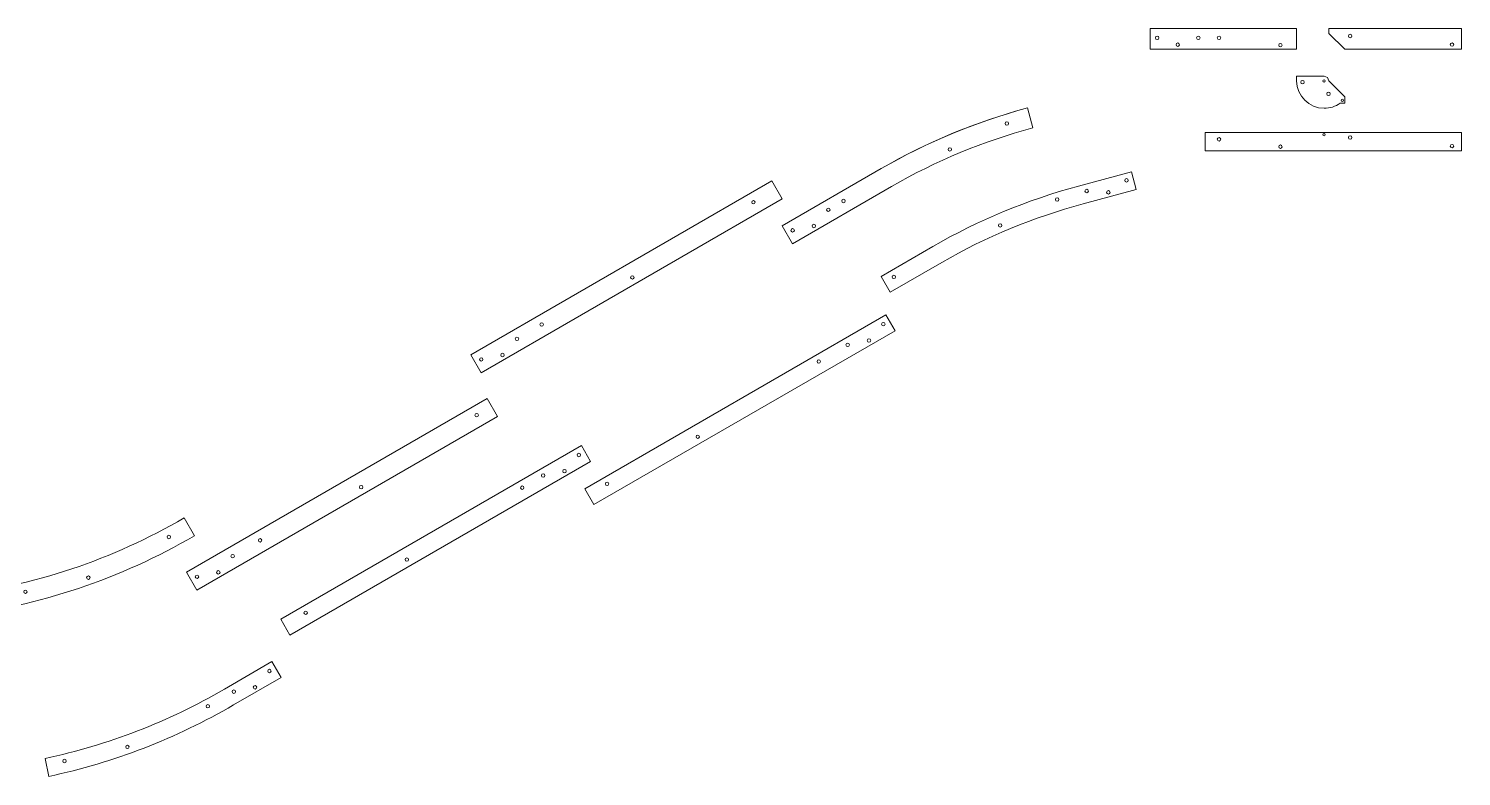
# Model space of a CAD drawing. Header units: inches. Extents: x -4 to 11.8, y 3.2 to 10.3.
# Drawn here: x 7.154 to 11.829, y 3.816 to 6.254 of the extents above; entities that cross this region are included whole.
import ezdxf

# ---------------------------------------------------------------- set-up
doc = ezdxf.new("R2010")
doc.units = ezdxf.units.IN
doc.header["$MEASUREMENT"] = 0

# ---------------------------------------------------------------- blocks, each defined once
blk = doc.blocks.new('block 133')
at = {"color": 7, "lineweight": 5, "true_color": 0xffffff}
blk.add_open_spline([(7.6614, 4.6587), (7.4286, 4.5228), (7.1702, 4.4363), (6.9025, 4.4047), (6.9025, 4.4047), (6.9104, 4.338), (6.9104, 4.338), (7.1873, 4.3707), (7.4544, 4.4602), (7.6952, 4.6007), (7.6952, 4.6007), (7.6614, 4.6587), (7.6614, 4.6587)], degree=3, knots=[0, 0, 0, 0, 1, 1, 1, 2, 2, 2, 3, 3, 3, 4, 4, 4, 4], dxfattribs=at)
blk = doc.blocks.new('block 134')
at = {"color": 7, "lineweight": 5, "true_color": 0xffffff}
blk.add_open_spline([(7.149, 4.4178), (7.149, 4.4209), (7.1465, 4.4234), (7.1434, 4.4234), (7.1403, 4.4234), (7.1378, 4.4209), (7.1378, 4.4178), (7.1378, 4.4147), (7.1403, 4.4122), (7.1434, 4.4122), (7.1465, 4.4122), (7.149, 4.4147), (7.149, 4.4178), (7.149, 4.4178), (7.149, 4.4178), (7.149, 4.4178)], degree=3, knots=[0, 0, 0, 0, 1, 1, 1, 2, 2, 2, 3, 3, 3, 4, 4, 4, 5, 5, 5, 5], dxfattribs=at)
blk = doc.blocks.new('block 135')
at = {"color": 7, "lineweight": 5, "true_color": 0xffffff}
blk.add_open_spline([(7.3544, 4.4639), (7.3544, 4.4669), (7.3518, 4.4694), (7.3488, 4.4694), (7.3456, 4.4694), (7.3432, 4.4669), (7.3432, 4.4639), (7.3432, 4.4607), (7.3456, 4.4583), (7.3488, 4.4583), (7.3518, 4.4583), (7.3544, 4.4607), (7.3544, 4.4639), (7.3544, 4.4639), (7.3544, 4.4639), (7.3544, 4.4639)], degree=3, knots=[0, 0, 0, 0, 1, 1, 1, 2, 2, 2, 3, 3, 3, 4, 4, 4, 5, 5, 5, 5], dxfattribs=at)
blk = doc.blocks.new('block 136')
at = {"color": 7, "lineweight": 5, "true_color": 0xffffff}
blk.add_open_spline([(7.6168, 4.5965), (7.6168, 4.5996), (7.6143, 4.6021), (7.6112, 4.6021), (7.6081, 4.6021), (7.6056, 4.5996), (7.6056, 4.5965), (7.6056, 4.5934), (7.6081, 4.5909), (7.6112, 4.5909), (7.6143, 4.5909), (7.6168, 4.5934), (7.6168, 4.5965), (7.6168, 4.5965), (7.6168, 4.5965), (7.6168, 4.5965)], degree=3, knots=[0, 0, 0, 0, 1, 1, 1, 2, 2, 2, 3, 3, 3, 4, 4, 4, 5, 5, 5, 5], dxfattribs=at)
blk = doc.blocks.new('block 137')
at = {"color": 7, "lineweight": 5, "true_color": 0xffffff}
blk.add_open_spline([(6.9374, 4.379), (6.9374, 4.3822), (6.9348, 4.3847), (6.9317, 4.3847), (6.9286, 4.3847), (6.9261, 4.3822), (6.9261, 4.379), (6.9261, 4.3759), (6.9286, 4.3734), (6.9317, 4.3734), (6.9348, 4.3734), (6.9374, 4.3759), (6.9374, 4.379), (6.9374, 4.379), (6.9374, 4.379), (6.9374, 4.379)], degree=3, knots=[0, 0, 0, 0, 1, 1, 1, 2, 2, 2, 3, 3, 3, 4, 4, 4, 5, 5, 5, 5], dxfattribs=at)
blk = doc.blocks.new('block 138')
at = {"color": 7, "lineweight": 5, "true_color": 0xffffff}
blk.add_open_spline([(7.0059, 4.3682), (7.0059, 4.3713), (7.0034, 4.3739), (7.0003, 4.3739), (6.9971, 4.3739), (6.9946, 4.3713), (6.9946, 4.3682), (6.9946, 4.365), (6.9971, 4.3625), (7.0003, 4.3625), (7.0034, 4.3625), (7.0059, 4.365), (7.0059, 4.3682), (7.0059, 4.3682), (7.0059, 4.3682), (7.0059, 4.3682)], degree=3, knots=[0, 0, 0, 0, 1, 1, 1, 2, 2, 2, 3, 3, 3, 4, 4, 4, 5, 5, 5, 5], dxfattribs=at)
blk = doc.blocks.new('block 139')
at = {"color": 7, "lineweight": 5, "true_color": 0xffffff}
blk.add_open_spline([(7.0671, 4.4006), (7.0671, 4.4037), (7.0646, 4.4063), (7.0615, 4.4063), (7.0583, 4.4063), (7.0558, 4.4037), (7.0558, 4.4006), (7.0558, 4.3975), (7.0583, 4.395), (7.0615, 4.395), (7.0646, 4.395), (7.0671, 4.3975), (7.0671, 4.4006), (7.0671, 4.4006), (7.0671, 4.4006), (7.0671, 4.4006)], degree=3, knots=[0, 0, 0, 0, 1, 1, 1, 2, 2, 2, 3, 3, 3, 4, 4, 4, 5, 5, 5, 5], dxfattribs=at)
blk = doc.blocks.new('block 132')
for name in ['block 133', 'block 136', 'block 135', 'block 139', 'block 134', 'block 137', 'block 138']:
    blk.add_blockref(name, (0, 0))
blk = doc.blocks.new('block 141')
at = {"color": 7, "lineweight": 5, "true_color": 0xffffff}
blk.add_open_spline([(7.2764, 3.8658), (7.2764, 3.8689), (7.2739, 3.8714), (7.2708, 3.8714), (7.2677, 3.8714), (7.2652, 3.8689), (7.2652, 3.8658), (7.2652, 3.8627), (7.2677, 3.8602), (7.2708, 3.8602), (7.2739, 3.8602), (7.2764, 3.8627), (7.2764, 3.8658), (7.2764, 3.8658), (7.2764, 3.8658), (7.2764, 3.8658)], degree=3, knots=[0, 0, 0, 0, 1, 1, 1, 2, 2, 2, 3, 3, 3, 4, 4, 4, 5, 5, 5, 5], dxfattribs=at)
blk = doc.blocks.new('block 142')
at = {"color": 7, "lineweight": 5, "true_color": 0xffffff}
blk.add_open_spline([(7.4817, 3.9119), (7.4817, 3.9149), (7.4792, 3.9174), (7.4761, 3.9174), (7.473, 3.9174), (7.4705, 3.9149), (7.4705, 3.9119), (7.4705, 3.9088), (7.473, 3.9063), (7.4761, 3.9063), (7.4792, 3.9063), (7.4817, 3.9088), (7.4817, 3.9119), (7.4817, 3.9119), (7.4817, 3.9119), (7.4817, 3.9119)], degree=3, knots=[0, 0, 0, 0, 1, 1, 1, 2, 2, 2, 3, 3, 3, 4, 4, 4, 5, 5, 5, 5], dxfattribs=at)
blk = doc.blocks.new('block 143')
at = {"color": 7, "lineweight": 5, "true_color": 0xffffff}
blk.add_open_spline([(7.7441, 4.0445), (7.7441, 4.0476), (7.7416, 4.0501), (7.7385, 4.0501), (7.7354, 4.0501), (7.7329, 4.0476), (7.7329, 4.0445), (7.7329, 4.0414), (7.7354, 4.0389), (7.7385, 4.0389), (7.7416, 4.0389), (7.7441, 4.0414), (7.7441, 4.0445), (7.7441, 4.0445), (7.7441, 4.0445), (7.7441, 4.0445)], degree=3, knots=[0, 0, 0, 0, 1, 1, 1, 2, 2, 2, 3, 3, 3, 4, 4, 4, 5, 5, 5, 5], dxfattribs=at)
blk = doc.blocks.new('block 144')
at = {"color": 7, "lineweight": 5, "true_color": 0xffffff}
blk.add_open_spline([(7.9777, 4.1383), (7.9777, 4.1383), (7.8225, 4.0487), (7.8225, 4.0487), (7.6353, 3.9394), (7.4319, 3.8608), (7.2198, 3.8159), (7.2198, 3.8159), (7.2074, 3.8743), (7.2074, 3.8743), (7.4133, 3.9179), (7.6108, 3.9942), (7.7926, 4.1003), (7.7926, 4.1003), (7.9478, 4.1899), (7.9478, 4.1899), (7.9478, 4.1899), (7.9777, 4.1383), (7.9777, 4.1383)], degree=3, knots=[0, 0, 0, 0, 1, 1, 1, 2, 2, 2, 3, 3, 3, 4, 4, 4, 5, 5, 5, 6, 6, 6, 6], dxfattribs=at)
blk = doc.blocks.new('block 145')
at = {"color": 7, "lineweight": 5, "true_color": 0xffffff}
blk.add_open_spline([(7.8289, 4.0922), (7.8289, 4.0953), (7.8264, 4.0979), (7.8233, 4.0979), (7.8201, 4.0979), (7.8176, 4.0953), (7.8176, 4.0922), (7.8176, 4.0891), (7.8201, 4.0865), (7.8233, 4.0865), (7.8264, 4.0865), (7.8289, 4.0891), (7.8289, 4.0922), (7.8289, 4.0922), (7.8289, 4.0922), (7.8289, 4.0922)], degree=3, knots=[0, 0, 0, 0, 1, 1, 1, 2, 2, 2, 3, 3, 3, 4, 4, 4, 5, 5, 5, 5], dxfattribs=at)
blk = doc.blocks.new('block 146')
at = {"color": 7, "lineweight": 5, "true_color": 0xffffff}
blk.add_open_spline([(7.8983, 4.1064), (7.8983, 4.1095), (7.8958, 4.1121), (7.8926, 4.1121), (7.8895, 4.1121), (7.887, 4.1095), (7.887, 4.1064), (7.887, 4.1033), (7.8895, 4.1007), (7.8926, 4.1007), (7.8958, 4.1007), (7.8983, 4.1033), (7.8983, 4.1064), (7.8983, 4.1064), (7.8983, 4.1064), (7.8983, 4.1064)], degree=3, knots=[0, 0, 0, 0, 1, 1, 1, 2, 2, 2, 3, 3, 3, 4, 4, 4, 5, 5, 5, 5], dxfattribs=at)
blk = doc.blocks.new('block 147')
at = {"color": 7, "lineweight": 5, "true_color": 0xffffff}
blk.add_open_spline([(7.9453, 4.1594), (7.9453, 4.1625), (7.9427, 4.165), (7.9396, 4.165), (7.9365, 4.165), (7.934, 4.1625), (7.934, 4.1594), (7.934, 4.1562), (7.9365, 4.1537), (7.9396, 4.1537), (7.9427, 4.1537), (7.9453, 4.1562), (7.9453, 4.1594), (7.9453, 4.1594), (7.9453, 4.1594), (7.9453, 4.1594)], degree=3, knots=[0, 0, 0, 0, 1, 1, 1, 2, 2, 2, 3, 3, 3, 4, 4, 4, 5, 5, 5, 5], dxfattribs=at)
blk = doc.blocks.new('block 140')
for name in ['block 144', 'block 147', 'block 145', 'block 146', 'block 143', 'block 142', 'block 141']:
    blk.add_blockref(name, (0, 0))
blk = doc.blocks.new('block 149')
at = {"color": 7, "lineweight": 5, "true_color": 0xffffff}
blk.add_lwpolyline([(7.6689, 4.4814), (7.7027, 4.4234), (8.6834, 4.9896), (8.6498, 5.0477), (7.6689, 4.4814)], dxfattribs=at)
blk = doc.blocks.new('block 150')
at = {"color": 7, "lineweight": 5, "true_color": 0xffffff}
blk.add_open_spline([(7.9147, 4.5857), (7.9147, 4.5887), (7.9122, 4.5913), (7.9091, 4.5913), (7.906, 4.5913), (7.9035, 4.5887), (7.9035, 4.5857), (7.9035, 4.5825), (7.906, 4.5801), (7.9091, 4.5801), (7.9122, 4.5801), (7.9147, 4.5825), (7.9147, 4.5857), (7.9147, 4.5857), (7.9147, 4.5857), (7.9147, 4.5857)], degree=3, knots=[0, 0, 0, 0, 1, 1, 1, 2, 2, 2, 3, 3, 3, 4, 4, 4, 5, 5, 5, 5], dxfattribs=at)
blk = doc.blocks.new('block 151')
at = {"color": 7, "lineweight": 5, "true_color": 0xffffff}
blk.add_open_spline([(8.2447, 4.7589), (8.2447, 4.762), (8.2422, 4.7645), (8.2391, 4.7645), (8.236, 4.7645), (8.2335, 4.762), (8.2335, 4.7589), (8.2335, 4.7558), (8.236, 4.7533), (8.2391, 4.7533), (8.2422, 4.7533), (8.2447, 4.7558), (8.2447, 4.7589), (8.2447, 4.7589), (8.2447, 4.7589), (8.2447, 4.7589)], degree=3, knots=[0, 0, 0, 0, 1, 1, 1, 2, 2, 2, 3, 3, 3, 4, 4, 4, 5, 5, 5, 5], dxfattribs=at)
blk = doc.blocks.new('block 152')
at = {"color": 7, "lineweight": 5, "true_color": 0xffffff}
blk.add_open_spline([(8.6213, 4.9936), (8.6213, 4.9967), (8.6188, 4.9992), (8.6157, 4.9992), (8.6126, 4.9992), (8.6101, 4.9967), (8.6101, 4.9936), (8.6101, 4.9905), (8.6126, 4.988), (8.6157, 4.988), (8.6188, 4.988), (8.6213, 4.9905), (8.6213, 4.9936), (8.6213, 4.9936), (8.6213, 4.9936), (8.6213, 4.9936)], degree=3, knots=[0, 0, 0, 0, 1, 1, 1, 2, 2, 2, 3, 3, 3, 4, 4, 4, 5, 5, 5, 5], dxfattribs=at)
blk = doc.blocks.new('block 153')
at = {"color": 7, "lineweight": 5, "true_color": 0xffffff}
blk.add_open_spline([(7.7091, 4.4669), (7.7091, 4.47), (7.7066, 4.4725), (7.7034, 4.4725), (7.7003, 4.4725), (7.6978, 4.47), (7.6978, 4.4669), (7.6978, 4.4638), (7.7003, 4.4612), (7.7034, 4.4612), (7.7066, 4.4612), (7.7091, 4.4638), (7.7091, 4.4669), (7.7091, 4.4669), (7.7091, 4.4669), (7.7091, 4.4669)], degree=3, knots=[0, 0, 0, 0, 1, 1, 1, 2, 2, 2, 3, 3, 3, 4, 4, 4, 5, 5, 5, 5], dxfattribs=at)
blk = doc.blocks.new('block 154')
at = {"color": 7, "lineweight": 5, "true_color": 0xffffff}
blk.add_open_spline([(7.7785, 4.4811), (7.7785, 4.4842), (7.7759, 4.4868), (7.7728, 4.4868), (7.7697, 4.4868), (7.7671, 4.4842), (7.7671, 4.4811), (7.7671, 4.4779), (7.7697, 4.4754), (7.7728, 4.4754), (7.7759, 4.4754), (7.7785, 4.4779), (7.7785, 4.4811), (7.7785, 4.4811), (7.7785, 4.4811), (7.7785, 4.4811)], degree=3, knots=[0, 0, 0, 0, 1, 1, 1, 2, 2, 2, 3, 3, 3, 4, 4, 4, 5, 5, 5, 5], dxfattribs=at)
blk = doc.blocks.new('block 155')
at = {"color": 7, "lineweight": 5, "true_color": 0xffffff}
blk.add_open_spline([(7.8255, 4.5341), (7.8255, 4.5372), (7.8229, 4.5397), (7.8198, 4.5397), (7.8166, 4.5397), (7.8141, 4.5372), (7.8141, 4.5341), (7.8141, 4.5309), (7.8166, 4.5284), (7.8198, 4.5284), (7.8229, 4.5284), (7.8255, 4.5309), (7.8255, 4.5341), (7.8255, 4.5341), (7.8255, 4.5341), (7.8255, 4.5341)], degree=3, knots=[0, 0, 0, 0, 1, 1, 1, 2, 2, 2, 3, 3, 3, 4, 4, 4, 5, 5, 5, 5], dxfattribs=at)
blk = doc.blocks.new('block 148')
for name in ['block 149', 'block 152', 'block 151', 'block 150', 'block 155', 'block 153', 'block 154']:
    blk.add_blockref(name, (0, 0))
blk = doc.blocks.new('block 157')
at = {"color": 7, "lineweight": 5, "true_color": 0xffffff}
blk.add_open_spline([(8.0636, 4.3494), (8.0636, 4.3525), (8.0611, 4.355), (8.058, 4.355), (8.0549, 4.355), (8.0524, 4.3525), (8.0524, 4.3494), (8.0524, 4.3463), (8.0549, 4.3438), (8.058, 4.3438), (8.0611, 4.3438), (8.0636, 4.3463), (8.0636, 4.3494), (8.0636, 4.3494), (8.0636, 4.3494), (8.0636, 4.3494)], degree=3, knots=[0, 0, 0, 0, 1, 1, 1, 2, 2, 2, 3, 3, 3, 4, 4, 4, 5, 5, 5, 5], dxfattribs=at)
blk = doc.blocks.new('block 158')
at = {"color": 7, "lineweight": 5, "true_color": 0xffffff}
blk.add_open_spline([(8.3936, 4.5227), (8.3936, 4.5258), (8.391, 4.5283), (8.3879, 4.5283), (8.3848, 4.5283), (8.3824, 4.5258), (8.3824, 4.5227), (8.3824, 4.5196), (8.3848, 4.5171), (8.3879, 4.5171), (8.391, 4.5171), (8.3936, 4.5196), (8.3936, 4.5227), (8.3936, 4.5227), (8.3936, 4.5227), (8.3936, 4.5227)], degree=3, knots=[0, 0, 0, 0, 1, 1, 1, 2, 2, 2, 3, 3, 3, 4, 4, 4, 5, 5, 5, 5], dxfattribs=at)
blk = doc.blocks.new('block 159')
at = {"color": 7, "lineweight": 5, "true_color": 0xffffff}
blk.add_open_spline([(8.7701, 4.7573), (8.7701, 4.7604), (8.7676, 4.7629), (8.7645, 4.7629), (8.7615, 4.7629), (8.7589, 4.7604), (8.7589, 4.7573), (8.7589, 4.7543), (8.7615, 4.7517), (8.7645, 4.7517), (8.7676, 4.7517), (8.7701, 4.7543), (8.7701, 4.7573), (8.7701, 4.7573), (8.7701, 4.7573), (8.7701, 4.7573)], degree=3, knots=[0, 0, 0, 0, 1, 1, 1, 2, 2, 2, 3, 3, 3, 4, 4, 4, 5, 5, 5, 5], dxfattribs=at)
blk = doc.blocks.new('block 160')
at = {"color": 7, "lineweight": 5, "true_color": 0xffffff}
blk.add_lwpolyline([(8.0067, 4.2767), (7.9768, 4.3284), (8.9575, 4.8946), (8.9873, 4.8429), (8.0067, 4.2767)], dxfattribs=at)
blk = doc.blocks.new('block 161')
at = {"color": 7, "lineweight": 5, "true_color": 0xffffff}
blk.add_open_spline([(8.8386, 4.7968), (8.8386, 4.8), (8.8361, 4.8025), (8.833, 4.8025), (8.8298, 4.8025), (8.8273, 4.8), (8.8273, 4.7968), (8.8273, 4.7937), (8.8298, 4.7912), (8.833, 4.7912), (8.8361, 4.7912), (8.8386, 4.7937), (8.8386, 4.7968), (8.8386, 4.7968), (8.8386, 4.7968), (8.8386, 4.7968)], degree=3, knots=[0, 0, 0, 0, 1, 1, 1, 2, 2, 2, 3, 3, 3, 4, 4, 4, 5, 5, 5, 5], dxfattribs=at)
blk = doc.blocks.new('block 162')
at = {"color": 7, "lineweight": 5, "true_color": 0xffffff}
blk.add_open_spline([(8.908, 4.811), (8.908, 4.8142), (8.9054, 4.8167), (8.9023, 4.8167), (8.8992, 4.8167), (8.8967, 4.8142), (8.8967, 4.811), (8.8967, 4.8079), (8.8992, 4.8054), (8.9023, 4.8054), (8.9054, 4.8054), (8.908, 4.8079), (8.908, 4.811), (8.908, 4.811), (8.908, 4.811), (8.908, 4.811)], degree=3, knots=[0, 0, 0, 0, 1, 1, 1, 2, 2, 2, 3, 3, 3, 4, 4, 4, 5, 5, 5, 5], dxfattribs=at)
blk = doc.blocks.new('block 163')
at = {"color": 7, "lineweight": 5, "true_color": 0xffffff}
blk.add_open_spline([(8.955, 4.864), (8.955, 4.8671), (8.9524, 4.8697), (8.9493, 4.8697), (8.9462, 4.8697), (8.9436, 4.8671), (8.9436, 4.864), (8.9436, 4.8609), (8.9462, 4.8583), (8.9493, 4.8583), (8.9524, 4.8583), (8.955, 4.8609), (8.955, 4.864), (8.955, 4.864), (8.955, 4.864), (8.955, 4.864)], degree=3, knots=[0, 0, 0, 0, 1, 1, 1, 2, 2, 2, 3, 3, 3, 4, 4, 4, 5, 5, 5, 5], dxfattribs=at)
blk = doc.blocks.new('block 156')
for name in ['block 160', 'block 163', 'block 162', 'block 161', 'block 159', 'block 158', 'block 157']:
    blk.add_blockref(name, (0, 0))
blk = doc.blocks.new('block 165')
at = {"color": 7, "lineweight": 5, "true_color": 0xffffff}
blk.add_open_spline([(8.8336, 5.2893), (8.8336, 5.2924), (8.8311, 5.2949), (8.828, 5.2949), (8.8249, 5.2949), (8.8224, 5.2924), (8.8224, 5.2893), (8.8224, 5.2862), (8.8249, 5.2837), (8.828, 5.2837), (8.8311, 5.2837), (8.8336, 5.2862), (8.8336, 5.2893), (8.8336, 5.2893), (8.8336, 5.2893), (8.8336, 5.2893)], degree=3, knots=[0, 0, 0, 0, 1, 1, 1, 2, 2, 2, 3, 3, 3, 4, 4, 4, 5, 5, 5, 5], dxfattribs=at)
blk = doc.blocks.new('block 166')
at = {"color": 7, "lineweight": 5, "true_color": 0xffffff}
blk.add_open_spline([(9.1295, 5.443), (9.1295, 5.4461), (9.127, 5.4486), (9.1239, 5.4486), (9.1208, 5.4486), (9.1183, 5.4461), (9.1183, 5.443), (9.1183, 5.4399), (9.1208, 5.4373), (9.1239, 5.4373), (9.127, 5.4373), (9.1295, 5.4399), (9.1295, 5.443), (9.1295, 5.443), (9.1295, 5.443), (9.1295, 5.443)], degree=3, knots=[0, 0, 0, 0, 1, 1, 1, 2, 2, 2, 3, 3, 3, 4, 4, 4, 5, 5, 5, 5], dxfattribs=at)
blk = doc.blocks.new('block 167')
at = {"color": 7, "lineweight": 5, "true_color": 0xffffff}
blk.add_open_spline([(9.5245, 5.6882), (9.5245, 5.6913), (9.522, 5.6938), (9.5189, 5.6938), (9.5158, 5.6938), (9.5133, 5.6913), (9.5133, 5.6882), (9.5133, 5.6851), (9.5158, 5.6826), (9.5189, 5.6826), (9.522, 5.6826), (9.5245, 5.6851), (9.5245, 5.6882), (9.5245, 5.6882), (9.5245, 5.6882), (9.5245, 5.6882)], degree=3, knots=[0, 0, 0, 0, 1, 1, 1, 2, 2, 2, 3, 3, 3, 4, 4, 4, 5, 5, 5, 5], dxfattribs=at)
blk = doc.blocks.new('block 168')
at = {"color": 7, "lineweight": 5, "true_color": 0xffffff}
blk.add_lwpolyline([(9.579, 5.7574), (8.5965, 5.1902), (8.6301, 5.132), (9.6126, 5.6992), (9.579, 5.7574)], dxfattribs=at)
blk = doc.blocks.new('block 169')
at = {"color": 7, "lineweight": 5, "true_color": 0xffffff}
blk.add_open_spline([(8.6365, 5.1755), (8.6365, 5.1787), (8.634, 5.1812), (8.6309, 5.1812), (8.6277, 5.1812), (8.6252, 5.1787), (8.6252, 5.1755), (8.6252, 5.1724), (8.6277, 5.1699), (8.6309, 5.1699), (8.634, 5.1699), (8.6365, 5.1724), (8.6365, 5.1755), (8.6365, 5.1755), (8.6365, 5.1755), (8.6365, 5.1755)], degree=3, knots=[0, 0, 0, 0, 1, 1, 1, 2, 2, 2, 3, 3, 3, 4, 4, 4, 5, 5, 5, 5], dxfattribs=at)
blk = doc.blocks.new('block 170')
at = {"color": 7, "lineweight": 5, "true_color": 0xffffff}
blk.add_open_spline([(8.7059, 5.1897), (8.7059, 5.1929), (8.7033, 5.1954), (8.7002, 5.1954), (8.6971, 5.1954), (8.6946, 5.1929), (8.6946, 5.1897), (8.6946, 5.1866), (8.6971, 5.184), (8.7002, 5.184), (8.7033, 5.184), (8.7059, 5.1866), (8.7059, 5.1897), (8.7059, 5.1897), (8.7059, 5.1897), (8.7059, 5.1897)], degree=3, knots=[0, 0, 0, 0, 1, 1, 1, 2, 2, 2, 3, 3, 3, 4, 4, 4, 5, 5, 5, 5], dxfattribs=at)
blk = doc.blocks.new('block 171')
at = {"color": 7, "lineweight": 5, "true_color": 0xffffff}
blk.add_open_spline([(8.7529, 5.2427), (8.7529, 5.2458), (8.7503, 5.2484), (8.7472, 5.2484), (8.744, 5.2484), (8.7415, 5.2458), (8.7415, 5.2427), (8.7415, 5.2395), (8.744, 5.237), (8.7472, 5.237), (8.7503, 5.237), (8.7529, 5.2395), (8.7529, 5.2427), (8.7529, 5.2427), (8.7529, 5.2427), (8.7529, 5.2427)], degree=3, knots=[0, 0, 0, 0, 1, 1, 1, 2, 2, 2, 3, 3, 3, 4, 4, 4, 5, 5, 5, 5], dxfattribs=at)
blk = doc.blocks.new('block 164')
for name in ['block 168', 'block 167', 'block 166', 'block 165', 'block 171', 'block 170', 'block 169']:
    blk.add_blockref(name, (0, 0))
blk = doc.blocks.new('block 173')
at = {"color": 7, "lineweight": 5, "true_color": 0xffffff}
blk.add_open_spline([(9.0469, 4.7697), (9.0469, 4.7729), (9.0444, 4.7753), (9.0413, 4.7753), (9.0382, 4.7753), (9.0357, 4.7729), (9.0357, 4.7697), (9.0357, 4.7667), (9.0382, 4.7642), (9.0413, 4.7642), (9.0444, 4.7642), (9.0469, 4.7667), (9.0469, 4.7697), (9.0469, 4.7697), (9.0469, 4.7697), (9.0469, 4.7697)], degree=3, knots=[0, 0, 0, 0, 1, 1, 1, 2, 2, 2, 3, 3, 3, 4, 4, 4, 5, 5, 5, 5], dxfattribs=at)
blk = doc.blocks.new('block 174')
at = {"color": 7, "lineweight": 5, "true_color": 0xffffff}
blk.add_open_spline([(9.3429, 4.9234), (9.3429, 4.9265), (9.3403, 4.929), (9.3373, 4.929), (9.3342, 4.929), (9.3317, 4.9265), (9.3317, 4.9234), (9.3317, 4.9203), (9.3342, 4.9178), (9.3373, 4.9178), (9.3403, 4.9178), (9.3429, 4.9203), (9.3429, 4.9234), (9.3429, 4.9234), (9.3429, 4.9234), (9.3429, 4.9234)], degree=3, knots=[0, 0, 0, 0, 1, 1, 1, 2, 2, 2, 3, 3, 3, 4, 4, 4, 5, 5, 5, 5], dxfattribs=at)
blk = doc.blocks.new('block 175')
at = {"color": 7, "lineweight": 5, "true_color": 0xffffff}
blk.add_open_spline([(9.7378, 5.1686), (9.7378, 5.1718), (9.7353, 5.1742), (9.7322, 5.1742), (9.7291, 5.1742), (9.7267, 5.1718), (9.7267, 5.1686), (9.7267, 5.1656), (9.7291, 5.163), (9.7322, 5.163), (9.7353, 5.163), (9.7378, 5.1656), (9.7378, 5.1686), (9.7378, 5.1686), (9.7378, 5.1686), (9.7378, 5.1686)], degree=3, knots=[0, 0, 0, 0, 1, 1, 1, 2, 2, 2, 3, 3, 3, 4, 4, 4, 5, 5, 5, 5], dxfattribs=at)
blk = doc.blocks.new('block 176')
at = {"color": 7, "lineweight": 5, "true_color": 0xffffff}
blk.add_lwpolyline([(9.981, 5.2692), (8.9986, 4.702), (8.9687, 4.7537), (9.9512, 5.3209), (9.981, 5.2692)], dxfattribs=at)
blk = doc.blocks.new('block 177')
at = {"color": 7, "lineweight": 5, "true_color": 0xffffff}
blk.add_open_spline([(9.8323, 5.2231), (9.8323, 5.2263), (9.8298, 5.2288), (9.8266, 5.2288), (9.8235, 5.2288), (9.821, 5.2263), (9.821, 5.2231), (9.821, 5.22), (9.8235, 5.2175), (9.8266, 5.2175), (9.8298, 5.2175), (9.8323, 5.22), (9.8323, 5.2231), (9.8323, 5.2231), (9.8323, 5.2231), (9.8323, 5.2231)], degree=3, knots=[0, 0, 0, 0, 1, 1, 1, 2, 2, 2, 3, 3, 3, 4, 4, 4, 5, 5, 5, 5], dxfattribs=at)
blk = doc.blocks.new('block 178')
at = {"color": 7, "lineweight": 5, "true_color": 0xffffff}
blk.add_open_spline([(9.9017, 5.2374), (9.9017, 5.2405), (9.8992, 5.243), (9.896, 5.243), (9.8929, 5.243), (9.8903, 5.2405), (9.8903, 5.2374), (9.8903, 5.2342), (9.8929, 5.2317), (9.896, 5.2317), (9.8992, 5.2317), (9.9017, 5.2342), (9.9017, 5.2374), (9.9017, 5.2374), (9.9017, 5.2374), (9.9017, 5.2374)], degree=3, knots=[0, 0, 0, 0, 1, 1, 1, 2, 2, 2, 3, 3, 3, 4, 4, 4, 5, 5, 5, 5], dxfattribs=at)
blk = doc.blocks.new('block 179')
at = {"color": 7, "lineweight": 5, "true_color": 0xffffff}
blk.add_open_spline([(9.9487, 5.2903), (9.9487, 5.2935), (9.9462, 5.296), (9.943, 5.296), (9.9399, 5.296), (9.9373, 5.2935), (9.9373, 5.2903), (9.9373, 5.2872), (9.9399, 5.2847), (9.943, 5.2847), (9.9462, 5.2847), (9.9487, 5.2872), (9.9487, 5.2903), (9.9487, 5.2903), (9.9487, 5.2903), (9.9487, 5.2903)], degree=3, knots=[0, 0, 0, 0, 1, 1, 1, 2, 2, 2, 3, 3, 3, 4, 4, 4, 5, 5, 5, 5], dxfattribs=at)
blk = doc.blocks.new('block 172')
for name in ['block 176', 'block 179', 'block 178', 'block 177', 'block 175', 'block 174', 'block 173']:
    blk.add_blockref(name, (0, 0))
blk = doc.blocks.new('block 181')
at = {"color": 7, "lineweight": 5, "true_color": 0xffffff}
blk.add_open_spline([(10.4053, 5.9934), (10.2411, 5.9487), (10.0834, 5.883), (9.9361, 5.7979), (9.9361, 5.7979), (9.6126, 5.6111), (9.6126, 5.6111), (9.6126, 5.6111), (9.6462, 5.5529), (9.6462, 5.5529), (9.6462, 5.5529), (9.9697, 5.7397), (9.9697, 5.7397), (10.1143, 5.8232), (10.2692, 5.8874), (10.4305, 5.9306), (10.4305, 5.9306), (10.4131, 5.9955), (10.4131, 5.9955), (10.2461, 5.9507), (10.0858, 5.8843), (9.9361, 5.7979), (9.9361, 5.7979), (9.6126, 5.6111), (9.6126, 5.6111)], degree=3, knots=[0, 0, 0, 0, 1, 1, 1, 2, 2, 2, 3, 3, 3, 4, 4, 4, 5, 5, 5, 6, 6, 6, 7, 7, 7, 8, 8, 8, 8], dxfattribs=at)
blk = doc.blocks.new('block 182')
at = {"color": 7, "lineweight": 5, "true_color": 0xffffff}
blk.add_open_spline([(9.8184, 5.6922), (9.8184, 5.6953), (9.8159, 5.6978), (9.8128, 5.6978), (9.8097, 5.6978), (9.8072, 5.6953), (9.8072, 5.6922), (9.8072, 5.6891), (9.8097, 5.6866), (9.8128, 5.6866), (9.8159, 5.6866), (9.8184, 5.6891), (9.8184, 5.6922), (9.8184, 5.6922), (9.8184, 5.6922), (9.8184, 5.6922)], degree=3, knots=[0, 0, 0, 0, 1, 1, 1, 2, 2, 2, 3, 3, 3, 4, 4, 4, 5, 5, 5, 5], dxfattribs=at)
blk = doc.blocks.new('block 183')
at = {"color": 7, "lineweight": 5, "true_color": 0xffffff}
blk.add_open_spline([(10.1656, 5.8602), (10.1656, 5.8633), (10.1631, 5.8659), (10.16, 5.8659), (10.1569, 5.8659), (10.1544, 5.8633), (10.1544, 5.8602), (10.1544, 5.8572), (10.1569, 5.8547), (10.16, 5.8547), (10.1631, 5.8547), (10.1656, 5.8572), (10.1656, 5.8602), (10.1656, 5.8602), (10.1656, 5.8602), (10.1656, 5.8602)], degree=3, knots=[0, 0, 0, 0, 1, 1, 1, 2, 2, 2, 3, 3, 3, 4, 4, 4, 5, 5, 5, 5], dxfattribs=at)
blk = doc.blocks.new('block 184')
at = {"color": 7, "lineweight": 5, "true_color": 0xffffff}
blk.add_open_spline([(10.3516, 5.945), (10.3516, 5.9481), (10.3491, 5.9506), (10.346, 5.9506), (10.3429, 5.9506), (10.3404, 5.9481), (10.3404, 5.945), (10.3404, 5.9419), (10.3429, 5.9394), (10.346, 5.9394), (10.3491, 5.9394), (10.3516, 5.9419), (10.3516, 5.945), (10.3516, 5.945), (10.3516, 5.945), (10.3516, 5.945)], degree=3, knots=[0, 0, 0, 0, 1, 1, 1, 2, 2, 2, 3, 3, 3, 4, 4, 4, 5, 5, 5, 5], dxfattribs=at)
blk = doc.blocks.new('block 185')
at = {"color": 7, "lineweight": 5, "true_color": 0xffffff}
blk.add_open_spline([(9.6526, 5.5964), (9.6526, 5.5996), (9.6501, 5.6021), (9.6469, 5.6021), (9.6438, 5.6021), (9.6413, 5.5996), (9.6413, 5.5964), (9.6413, 5.5933), (9.6438, 5.5908), (9.6469, 5.5908), (9.6501, 5.5908), (9.6526, 5.5933), (9.6526, 5.5964), (9.6526, 5.5964), (9.6526, 5.5964), (9.6526, 5.5964)], degree=3, knots=[0, 0, 0, 0, 1, 1, 1, 2, 2, 2, 3, 3, 3, 4, 4, 4, 5, 5, 5, 5], dxfattribs=at)
blk = doc.blocks.new('block 186')
at = {"color": 7, "lineweight": 5, "true_color": 0xffffff}
blk.add_open_spline([(9.722, 5.6107), (9.722, 5.6138), (9.7194, 5.6163), (9.7163, 5.6163), (9.7131, 5.6163), (9.7106, 5.6138), (9.7106, 5.6107), (9.7106, 5.6075), (9.7131, 5.605), (9.7163, 5.605), (9.7194, 5.605), (9.722, 5.6075), (9.722, 5.6107), (9.722, 5.6107), (9.722, 5.6107), (9.722, 5.6107)], degree=3, knots=[0, 0, 0, 0, 1, 1, 1, 2, 2, 2, 3, 3, 3, 4, 4, 4, 5, 5, 5, 5], dxfattribs=at)
blk = doc.blocks.new('block 187')
at = {"color": 7, "lineweight": 5, "true_color": 0xffffff}
blk.add_open_spline([(9.7689, 5.6636), (9.7689, 5.6668), (9.7664, 5.6693), (9.7633, 5.6693), (9.7601, 5.6693), (9.7576, 5.6668), (9.7576, 5.6636), (9.7576, 5.6605), (9.7601, 5.658), (9.7633, 5.658), (9.7664, 5.658), (9.7689, 5.6605), (9.7689, 5.6636), (9.7689, 5.6636), (9.7689, 5.6636), (9.7689, 5.6636)], degree=3, knots=[0, 0, 0, 0, 1, 1, 1, 2, 2, 2, 3, 3, 3, 4, 4, 4, 5, 5, 5, 5], dxfattribs=at)
blk = doc.blocks.new('block 180')
for name in ['block 181', 'block 184', 'block 183', 'block 187', 'block 182', 'block 186', 'block 185']:
    blk.add_blockref(name, (0, 0))
blk = doc.blocks.new('block 189')
at = {"color": 7, "lineweight": 5, "true_color": 0xffffff}
blk.add_open_spline([(9.9826, 5.4444), (9.9826, 5.4475), (9.98, 5.45), (9.977, 5.45), (9.9738, 5.45), (9.9713, 5.4475), (9.9713, 5.4444), (9.9713, 5.4414), (9.9738, 5.4389), (9.977, 5.4389), (9.98, 5.4389), (9.9826, 5.4414), (9.9826, 5.4444), (9.9826, 5.4444), (9.9826, 5.4444), (9.9826, 5.4444)], degree=3, knots=[0, 0, 0, 0, 1, 1, 1, 2, 2, 2, 3, 3, 3, 4, 4, 4, 5, 5, 5, 5], dxfattribs=at)
blk = doc.blocks.new('block 190')
at = {"color": 7, "lineweight": 5, "true_color": 0xffffff}
blk.add_open_spline([(10.3297, 5.6125), (10.3297, 5.6156), (10.3272, 5.6181), (10.3241, 5.6181), (10.321, 5.6181), (10.3185, 5.6156), (10.3185, 5.6125), (10.3185, 5.6094), (10.321, 5.6069), (10.3241, 5.6069), (10.3272, 5.6069), (10.3297, 5.6094), (10.3297, 5.6125), (10.3297, 5.6125), (10.3297, 5.6125), (10.3297, 5.6125)], degree=3, knots=[0, 0, 0, 0, 1, 1, 1, 2, 2, 2, 3, 3, 3, 4, 4, 4, 5, 5, 5, 5], dxfattribs=at)
blk = doc.blocks.new('block 191')
at = {"color": 7, "lineweight": 5, "true_color": 0xffffff}
blk.add_open_spline([(10.5157, 5.6972), (10.5157, 5.7003), (10.5132, 5.7028), (10.5102, 5.7028), (10.5071, 5.7028), (10.5046, 5.7003), (10.5046, 5.6972), (10.5046, 5.6941), (10.5071, 5.6916), (10.5102, 5.6916), (10.5132, 5.6916), (10.5157, 5.6941), (10.5157, 5.6972), (10.5157, 5.6972), (10.5157, 5.6972), (10.5157, 5.6972)], degree=3, knots=[0, 0, 0, 0, 1, 1, 1, 2, 2, 2, 3, 3, 3, 4, 4, 4, 5, 5, 5, 5], dxfattribs=at)
blk = doc.blocks.new('block 192')
at = {"color": 7, "lineweight": 5, "true_color": 0xffffff}
blk.add_open_spline([(10.7676, 5.7292), (10.7676, 5.7292), (10.5946, 5.6828), (10.5946, 5.6828), (10.4333, 5.6396), (10.2784, 5.5754), (10.1338, 5.4919), (10.1338, 5.4919), (9.9654, 5.3947), (9.9654, 5.3947), (9.9654, 5.3947), (9.9356, 5.4464), (9.9356, 5.4464), (9.9356, 5.4464), (10.1039, 5.5436), (10.1039, 5.5436), (10.2531, 5.6297), (10.4128, 5.6959), (10.5792, 5.7405), (10.5792, 5.7405), (10.7522, 5.7868), (10.7522, 5.7868), (10.7522, 5.7868), (10.7676, 5.7292), (10.7676, 5.7292)], degree=3, knots=[0, 0, 0, 0, 1, 1, 1, 2, 2, 2, 3, 3, 3, 4, 4, 4, 5, 5, 5, 6, 6, 6, 7, 7, 7, 8, 8, 8, 8], dxfattribs=at)
blk = doc.blocks.new('block 193')
at = {"color": 7, "lineweight": 5, "true_color": 0xffffff}
blk.add_open_spline([(10.6123, 5.7246), (10.6123, 5.7278), (10.6097, 5.7303), (10.6066, 5.7303), (10.6035, 5.7303), (10.6009, 5.7278), (10.6009, 5.7246), (10.6009, 5.7215), (10.6035, 5.719), (10.6066, 5.719), (10.6097, 5.719), (10.6123, 5.7215), (10.6123, 5.7246), (10.6123, 5.7246), (10.6123, 5.7246), (10.6123, 5.7246)], degree=3, knots=[0, 0, 0, 0, 1, 1, 1, 2, 2, 2, 3, 3, 3, 4, 4, 4, 5, 5, 5, 5], dxfattribs=at)
blk = doc.blocks.new('block 194')
at = {"color": 7, "lineweight": 5, "true_color": 0xffffff}
blk.add_open_spline([(10.6829, 5.7204), (10.6829, 5.7235), (10.6804, 5.7261), (10.6773, 5.7261), (10.6741, 5.7261), (10.6716, 5.7235), (10.6716, 5.7204), (10.6716, 5.7173), (10.6741, 5.7147), (10.6773, 5.7147), (10.6804, 5.7147), (10.6829, 5.7173), (10.6829, 5.7204), (10.6829, 5.7204), (10.6829, 5.7204), (10.6829, 5.7204)], degree=3, knots=[0, 0, 0, 0, 1, 1, 1, 2, 2, 2, 3, 3, 3, 4, 4, 4, 5, 5, 5, 5], dxfattribs=at)
blk = doc.blocks.new('block 195')
at = {"color": 7, "lineweight": 5, "true_color": 0xffffff}
blk.add_open_spline([(10.742, 5.7594), (10.742, 5.7625), (10.7395, 5.7651), (10.7363, 5.7651), (10.7332, 5.7651), (10.7307, 5.7625), (10.7307, 5.7594), (10.7307, 5.7563), (10.7332, 5.7537), (10.7363, 5.7537), (10.7395, 5.7537), (10.742, 5.7563), (10.742, 5.7594), (10.742, 5.7594), (10.742, 5.7594), (10.742, 5.7594)], degree=3, knots=[0, 0, 0, 0, 1, 1, 1, 2, 2, 2, 3, 3, 3, 4, 4, 4, 5, 5, 5, 5], dxfattribs=at)
blk = doc.blocks.new('block 188')
for name in ['block 192', 'block 195', 'block 193', 'block 194', 'block 191', 'block 190', 'block 189']:
    blk.add_blockref(name, (0, 0))
blk = doc.blocks.new('block 252')
at = {"color": 7, "lineweight": 5, "true_color": 0xffffff}
blk.add_open_spline([(11.829, 6.2467), (11.829, 6.2467), (11.829, 6.187), (11.829, 6.187), (11.829, 6.187), (11.829, 6.2542), (11.829, 6.2542), (11.829, 6.2542), (11.829, 6.187), (11.829, 6.187), (11.829, 6.187), (11.4484, 6.187), (11.4484, 6.187), (11.4484, 6.187), (11.3971, 6.2383), (11.3971, 6.2383), (11.3971, 6.2383), (11.3971, 6.2542), (11.3971, 6.2542), (11.3971, 6.2542), (11.829, 6.2542), (11.829, 6.2542)], degree=3, knots=[0, 0, 0, 0, 1, 1, 1, 2, 2, 2, 3, 3, 3, 4, 4, 4, 5, 5, 5, 6, 6, 6, 7, 7, 7, 7], dxfattribs=at)
blk = doc.blocks.new('block 253')
at = {"color": 7, "lineweight": 5, "true_color": 0xffffff}
blk.add_open_spline([(11.4719, 6.2302), (11.4719, 6.2332), (11.4694, 6.2358), (11.4663, 6.2358), (11.4632, 6.2358), (11.4607, 6.2332), (11.4607, 6.2302), (11.4607, 6.2271), (11.4632, 6.2246), (11.4663, 6.2246), (11.4694, 6.2246), (11.4719, 6.2271), (11.4719, 6.2302), (11.4719, 6.2302), (11.4719, 6.2302), (11.4719, 6.2302)], degree=3, knots=[0, 0, 0, 0, 1, 1, 1, 2, 2, 2, 3, 3, 3, 4, 4, 4, 5, 5, 5, 5], dxfattribs=at)
blk = doc.blocks.new('block 254')
at = {"color": 7, "lineweight": 5, "true_color": 0xffffff}
blk.add_open_spline([(11.804, 6.2022), (11.804, 6.2053), (11.8015, 6.2078), (11.7985, 6.2078), (11.7954, 6.2078), (11.7928, 6.2053), (11.7928, 6.2022), (11.7928, 6.1991), (11.7954, 6.1966), (11.7985, 6.1966), (11.8015, 6.1966), (11.804, 6.1991), (11.804, 6.2022), (11.804, 6.2022), (11.804, 6.2022), (11.804, 6.2022)], degree=3, knots=[0, 0, 0, 0, 1, 1, 1, 2, 2, 2, 3, 3, 3, 4, 4, 4, 5, 5, 5, 5], dxfattribs=at)
blk = doc.blocks.new('block 251')
for name in ['block 252', 'block 253', 'block 254']:
    blk.add_blockref(name, (0, 0))
blk = doc.blocks.new('block 257')
at = {"color": 7, "lineweight": 5, "true_color": 0xffffff}
blk.add_open_spline([(11.2916, 6.0839), (11.2916, 6.0344), (11.3317, 5.9944), (11.3812, 5.9944), (11.3999, 5.9944), (11.4182, 6.0002), (11.4334, 6.0112)], degree=3, knots=[0, 0, 0, 0, 1, 1, 1, 2, 2, 2, 2], dxfattribs=at)
blk = doc.blocks.new('block 258')
at = {"color": 7, "lineweight": 5, "true_color": 0xffffff}
blk.add_lwpolyline([(11.2916, 6.0988), (11.2916, 6.0839)], dxfattribs=at)
blk = doc.blocks.new('block 259')
at = {"color": 7, "lineweight": 5, "true_color": 0xffffff}
blk.add_lwpolyline([(11.3812, 6.0988), (11.2916, 6.0988)], dxfattribs=at)
blk = doc.blocks.new('block 260')
at = {"color": 7, "lineweight": 5, "true_color": 0xffffff}
blk.add_open_spline([(11.3961, 6.0839), (11.3961, 6.0922), (11.3894, 6.0988), (11.3812, 6.0988)], degree=3, dxfattribs=at)
blk = doc.blocks.new('block 261')
at = {"color": 7, "lineweight": 5, "true_color": 0xffffff}
blk.add_lwpolyline([(11.4484, 6.0317), (11.3961, 6.0839)], dxfattribs=at)
blk = doc.blocks.new('block 262')
at = {"color": 7, "lineweight": 5, "true_color": 0xffffff}
blk.add_open_spline([(11.3849, 6.0839), (11.3849, 6.086), (11.3832, 6.0876), (11.3812, 6.0876), (11.3791, 6.0876), (11.3775, 6.086), (11.3775, 6.0839), (11.3775, 6.0818), (11.3791, 6.0802), (11.3812, 6.0802), (11.3832, 6.0802), (11.3849, 6.0818), (11.3849, 6.0839)], degree=3, knots=[0, 0, 0, 0, 1, 1, 1, 2, 2, 2, 3, 3, 3, 4, 4, 4, 4], dxfattribs=at)
blk = doc.blocks.new('block 263')
at = {"color": 7, "lineweight": 5, "true_color": 0xffffff}
blk.add_open_spline([(11.4446, 6.0206), (11.4446, 6.0226), (11.4429, 6.0243), (11.4409, 6.0243), (11.4388, 6.0243), (11.4371, 6.0226), (11.4371, 6.0206), (11.4371, 6.0185), (11.4388, 6.0168), (11.4409, 6.0168), (11.4429, 6.0168), (11.4446, 6.0185), (11.4446, 6.0206), (11.4446, 6.0206), (11.4446, 6.0206), (11.4446, 6.0206)], degree=3, knots=[0, 0, 0, 0, 1, 1, 1, 2, 2, 2, 3, 3, 3, 4, 4, 4, 5, 5, 5, 5], dxfattribs=at)
blk = doc.blocks.new('block 264')
at = {"color": 7, "lineweight": 5, "true_color": 0xffffff}
blk.add_lwpolyline([(11.4334, 6.0112), (11.4484, 6.0112)], dxfattribs=at)
blk = doc.blocks.new('block 265')
at = {"color": 7, "lineweight": 5, "true_color": 0xffffff}
blk.add_lwpolyline([(11.4484, 6.0112), (11.4484, 6.0317)], dxfattribs=at)
blk = doc.blocks.new('block 256')
for name in ['block 258', 'block 259', 'block 257', 'block 262', 'block 260', 'block 261', 'block 265', 'block 264', 'block 263']:
    blk.add_blockref(name, (0, 0))
blk = doc.blocks.new('block 266')
at = {"color": 7, "lineweight": 5, "true_color": 0xffffff}
blk.add_open_spline([(11.3161, 6.0797), (11.3161, 6.0828), (11.3136, 6.0853), (11.3105, 6.0853), (11.3075, 6.0853), (11.3049, 6.0828), (11.3049, 6.0797), (11.3049, 6.0766), (11.3075, 6.0741), (11.3105, 6.0741), (11.3136, 6.0741), (11.3161, 6.0766), (11.3161, 6.0797), (11.3161, 6.0797), (11.3161, 6.0797), (11.3161, 6.0797)], degree=3, knots=[0, 0, 0, 0, 1, 1, 1, 2, 2, 2, 3, 3, 3, 4, 4, 4, 5, 5, 5, 5], dxfattribs=at)
blk = doc.blocks.new('block 267')
at = {"color": 7, "lineweight": 5, "true_color": 0xffffff}
blk.add_open_spline([(11.401, 6.0417), (11.401, 6.0448), (11.3985, 6.0473), (11.3954, 6.0473), (11.3923, 6.0473), (11.3898, 6.0448), (11.3898, 6.0417), (11.3898, 6.0386), (11.3923, 6.0361), (11.3954, 6.0361), (11.3985, 6.0361), (11.401, 6.0386), (11.401, 6.0417), (11.401, 6.0417), (11.401, 6.0417), (11.401, 6.0417)], degree=3, knots=[0, 0, 0, 0, 1, 1, 1, 2, 2, 2, 3, 3, 3, 4, 4, 4, 5, 5, 5, 5], dxfattribs=at)
blk = doc.blocks.new('block 255')
for name in ['block 256', 'block 266', 'block 267']:
    blk.add_blockref(name, (0, 0))
blk = doc.blocks.new('block 269')
at = {"color": 7, "lineweight": 5, "true_color": 0xffffff}
blk.add_open_spline([(11.0438, 6.2243), (11.0438, 6.2274), (11.0413, 6.2299), (11.0382, 6.2299), (11.0351, 6.2299), (11.0326, 6.2274), (11.0326, 6.2243), (11.0326, 6.2212), (11.0351, 6.2187), (11.0382, 6.2187), (11.0413, 6.2187), (11.0438, 6.2212), (11.0438, 6.2243), (11.0438, 6.2243), (11.0438, 6.2243), (11.0438, 6.2243)], degree=3, knots=[0, 0, 0, 0, 1, 1, 1, 2, 2, 2, 3, 3, 3, 4, 4, 4, 5, 5, 5, 5], dxfattribs=at)
blk = doc.blocks.new('block 270')
at = {"color": 7, "lineweight": 5, "true_color": 0xffffff}
blk.add_open_spline([(11.0438, 6.2243), (11.0438, 6.2274), (11.0413, 6.2299), (11.0382, 6.2299), (11.0351, 6.2299), (11.0326, 6.2274), (11.0326, 6.2243), (11.0326, 6.2212), (11.0351, 6.2187), (11.0382, 6.2187), (11.0413, 6.2187), (11.0438, 6.2212), (11.0438, 6.2243), (11.0438, 6.2243), (11.0438, 6.2243), (11.0438, 6.2243)], degree=3, knots=[0, 0, 0, 0, 1, 1, 1, 2, 2, 2, 3, 3, 3, 4, 4, 4, 5, 5, 5, 5], dxfattribs=at)
blk = doc.blocks.new('block 271')
at = {"color": 7, "lineweight": 5, "true_color": 0xffffff}
blk.add_lwpolyline([(10.814, 6.187), (10.814, 6.2542), (11.2909, 6.2542), (11.2909, 6.187), (10.814, 6.187)], dxfattribs=at)
blk = doc.blocks.new('block 272')
at = {"color": 7, "lineweight": 5, "true_color": 0xffffff}
blk.add_open_spline([(10.842, 6.2243), (10.842, 6.2274), (10.8395, 6.23), (10.8363, 6.23), (10.8332, 6.23), (10.8307, 6.2274), (10.8307, 6.2243), (10.8307, 6.2212), (10.8332, 6.2186), (10.8363, 6.2186), (10.8395, 6.2186), (10.842, 6.2212), (10.842, 6.2243), (10.842, 6.2243), (10.842, 6.2243), (10.842, 6.2243)], degree=3, knots=[0, 0, 0, 0, 1, 1, 1, 2, 2, 2, 3, 3, 3, 4, 4, 4, 5, 5, 5, 5], dxfattribs=at)
blk = doc.blocks.new('block 273')
at = {"color": 7, "lineweight": 5, "true_color": 0xffffff}
blk.add_open_spline([(10.9092, 6.2019), (10.9092, 6.2051), (10.9066, 6.2076), (10.9035, 6.2076), (10.9004, 6.2076), (10.8979, 6.2051), (10.8979, 6.2019), (10.8979, 6.1988), (10.9004, 6.1963), (10.9035, 6.1963), (10.9066, 6.1963), (10.9092, 6.1988), (10.9092, 6.2019), (10.9092, 6.2019), (10.9092, 6.2019), (10.9092, 6.2019)], degree=3, knots=[0, 0, 0, 0, 1, 1, 1, 2, 2, 2, 3, 3, 3, 4, 4, 4, 5, 5, 5, 5], dxfattribs=at)
blk = doc.blocks.new('block 274')
at = {"color": 7, "lineweight": 5, "true_color": 0xffffff}
blk.add_open_spline([(10.9764, 6.2243), (10.9764, 6.2274), (10.9738, 6.23), (10.9707, 6.23), (10.9675, 6.23), (10.965, 6.2274), (10.965, 6.2243), (10.965, 6.2212), (10.9675, 6.2186), (10.9707, 6.2186), (10.9738, 6.2186), (10.9764, 6.2212), (10.9764, 6.2243), (10.9764, 6.2243), (10.9764, 6.2243), (10.9764, 6.2243)], degree=3, knots=[0, 0, 0, 0, 1, 1, 1, 2, 2, 2, 3, 3, 3, 4, 4, 4, 5, 5, 5, 5], dxfattribs=at)
blk = doc.blocks.new('block 275')
at = {"color": 7, "lineweight": 5, "true_color": 0xffffff}
blk.add_open_spline([(11.2443, 6.2003), (11.2443, 6.2034), (11.2418, 6.2059), (11.2387, 6.2059), (11.2356, 6.2059), (11.2331, 6.2034), (11.2331, 6.2003), (11.2331, 6.1972), (11.2356, 6.1947), (11.2387, 6.1947), (11.2418, 6.1947), (11.2443, 6.1972), (11.2443, 6.2003), (11.2443, 6.2003), (11.2443, 6.2003), (11.2443, 6.2003)], degree=3, knots=[0, 0, 0, 0, 1, 1, 1, 2, 2, 2, 3, 3, 3, 4, 4, 4, 5, 5, 5, 5], dxfattribs=at)
blk = doc.blocks.new('block 268')
for name in ['block 271', 'block 272', 'block 274', 'block 269', 'block 270', 'block 273', 'block 275']:
    blk.add_blockref(name, (0, 0))
blk = doc.blocks.new('block 277')
at = {"color": 7, "lineweight": 5, "true_color": 0xffffff}
blk.add_lwpolyline([(11.829, 5.856), (11.2916, 5.856), (10.9931, 5.856), (10.9931, 5.9157), (11.2916, 5.9157), (11.829, 5.9157), (11.829, 5.856)], dxfattribs=at)
blk = doc.blocks.new('block 278')
at = {"color": 7, "lineweight": 5, "true_color": 0xffffff}
blk.add_open_spline([(11.0438, 5.8933), (11.0438, 5.8964), (11.0413, 5.8989), (11.0382, 5.8989), (11.0351, 5.8989), (11.0326, 5.8964), (11.0326, 5.8933), (11.0326, 5.8902), (11.0351, 5.8877), (11.0382, 5.8877), (11.0413, 5.8877), (11.0438, 5.8902), (11.0438, 5.8933), (11.0438, 5.8933), (11.0438, 5.8933), (11.0438, 5.8933)], degree=3, knots=[0, 0, 0, 0, 1, 1, 1, 2, 2, 2, 3, 3, 3, 4, 4, 4, 5, 5, 5, 5], dxfattribs=at)
blk = doc.blocks.new('block 279')
at = {"color": 7, "lineweight": 5, "true_color": 0xffffff}
blk.add_open_spline([(11.0438, 5.8933), (11.0438, 5.8964), (11.0413, 5.8989), (11.0382, 5.8989), (11.0351, 5.8989), (11.0326, 5.8964), (11.0326, 5.8933), (11.0326, 5.8902), (11.0351, 5.8877), (11.0382, 5.8877), (11.0413, 5.8877), (11.0438, 5.8902), (11.0438, 5.8933), (11.0438, 5.8933), (11.0438, 5.8933), (11.0438, 5.8933)], degree=3, knots=[0, 0, 0, 0, 1, 1, 1, 2, 2, 2, 3, 3, 3, 4, 4, 4, 5, 5, 5, 5], dxfattribs=at)
blk = doc.blocks.new('block 280')
at = {"color": 7, "lineweight": 5, "true_color": 0xffffff}
blk.add_open_spline([(11.2443, 5.8693), (11.2443, 5.8724), (11.2418, 5.8749), (11.2387, 5.8749), (11.2356, 5.8749), (11.2331, 5.8724), (11.2331, 5.8693), (11.2331, 5.8662), (11.2356, 5.8637), (11.2387, 5.8637), (11.2418, 5.8637), (11.2443, 5.8662), (11.2443, 5.8693), (11.2443, 5.8693), (11.2443, 5.8693), (11.2443, 5.8693)], degree=3, knots=[0, 0, 0, 0, 1, 1, 1, 2, 2, 2, 3, 3, 3, 4, 4, 4, 5, 5, 5, 5], dxfattribs=at)
blk = doc.blocks.new('block 281')
at = {"color": 7, "lineweight": 5, "true_color": 0xffffff}
blk.add_open_spline([(11.4719, 5.8992), (11.4719, 5.9023), (11.4694, 5.9048), (11.4663, 5.9048), (11.4632, 5.9048), (11.4607, 5.9023), (11.4607, 5.8992), (11.4607, 5.8961), (11.4632, 5.8936), (11.4663, 5.8936), (11.4694, 5.8936), (11.4719, 5.8961), (11.4719, 5.8992), (11.4719, 5.8992), (11.4719, 5.8992), (11.4719, 5.8992)], degree=3, knots=[0, 0, 0, 0, 1, 1, 1, 2, 2, 2, 3, 3, 3, 4, 4, 4, 5, 5, 5, 5], dxfattribs=at)
blk = doc.blocks.new('block 282')
at = {"color": 7, "lineweight": 5, "true_color": 0xffffff}
blk.add_open_spline([(11.804, 5.8712), (11.804, 5.8743), (11.8015, 5.8768), (11.7985, 5.8768), (11.7954, 5.8768), (11.7928, 5.8743), (11.7928, 5.8712), (11.7928, 5.8681), (11.7954, 5.8656), (11.7985, 5.8656), (11.8015, 5.8656), (11.804, 5.8681), (11.804, 5.8712), (11.804, 5.8712), (11.804, 5.8712), (11.804, 5.8712)], degree=3, knots=[0, 0, 0, 0, 1, 1, 1, 2, 2, 2, 3, 3, 3, 4, 4, 4, 5, 5, 5, 5], dxfattribs=at)
blk = doc.blocks.new('block 283')
at = {"color": 7, "lineweight": 5, "true_color": 0xffffff}
blk.add_open_spline([(11.3849, 5.9083), (11.3849, 5.9103), (11.3832, 5.912), (11.3812, 5.912), (11.3791, 5.912), (11.3775, 5.9103), (11.3775, 5.9083), (11.3775, 5.9062), (11.3791, 5.9045), (11.3812, 5.9045), (11.3832, 5.9045), (11.3849, 5.9062), (11.3849, 5.9083)], degree=3, knots=[0, 0, 0, 0, 1, 1, 1, 2, 2, 2, 3, 3, 3, 4, 4, 4, 4], dxfattribs=at)
blk = doc.blocks.new('block 276')
for name in ['block 277', 'block 278', 'block 279', 'block 283', 'block 281', 'block 280', 'block 282']:
    blk.add_blockref(name, (0, 0))

msp = doc.modelspace()

# ---------------------------------------------------------------- block references
for name in ['block 268', 'block 251', 'block 255', 'block 180', 'block 276', 'block 164', 'block 188', 'block 172', 'block 148', 'block 156', 'block 132', 'block 140']:
    msp.add_blockref(name, (0, 0))

doc.saveas('drawing.dxf')
